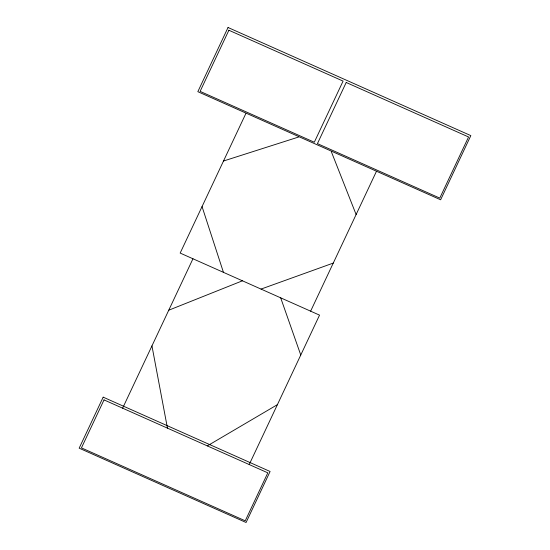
<?xml version="1.0" encoding="UTF-8"?>
<svg xmlns="http://www.w3.org/2000/svg" width="550" height="550" viewBox="0 0 550 550"><rect width="100%" height="100%" fill="white"/><g stroke="black" fill="none" stroke-linecap="round" stroke-linejoin="round"><path stroke-width="0.82" d="M245.836 113.575L180.166 253.076L319.543 315.136L249.212 464.551M122.629 408.183L192.961 258.775M310.633 311.169L376.296 171.669M207.309 445.892L277.413 404.649M168.747 310.214L242.447 280.803M261.037 289.087L333.272 263.079M223.499 161.019L298.54 137.046M331.327 151.649L356.118 214.548M280.679 297.832L300.768 355.025M202.049 206.587L223.438 272.339M151.951 345.895L167.454 428.141M228.037 27.5L197.835 91.671L440.626 199.788L470.834 135.616L228.037 27.5M228.889 30.243L200.111 91.376L314.304 142.23L343.083 81.097L228.889 30.243M103.18 397.155L79.166 448.174L246.084 522.5L270.098 471.487L103.18 397.155M104.026 399.898L81.441 447.879L245.238 520.816L267.822 472.842L104.026 399.898M346.204 82.486L317.426 143.619L439.787 198.103L468.566 136.971L346.204 82.486"/></g></svg>
